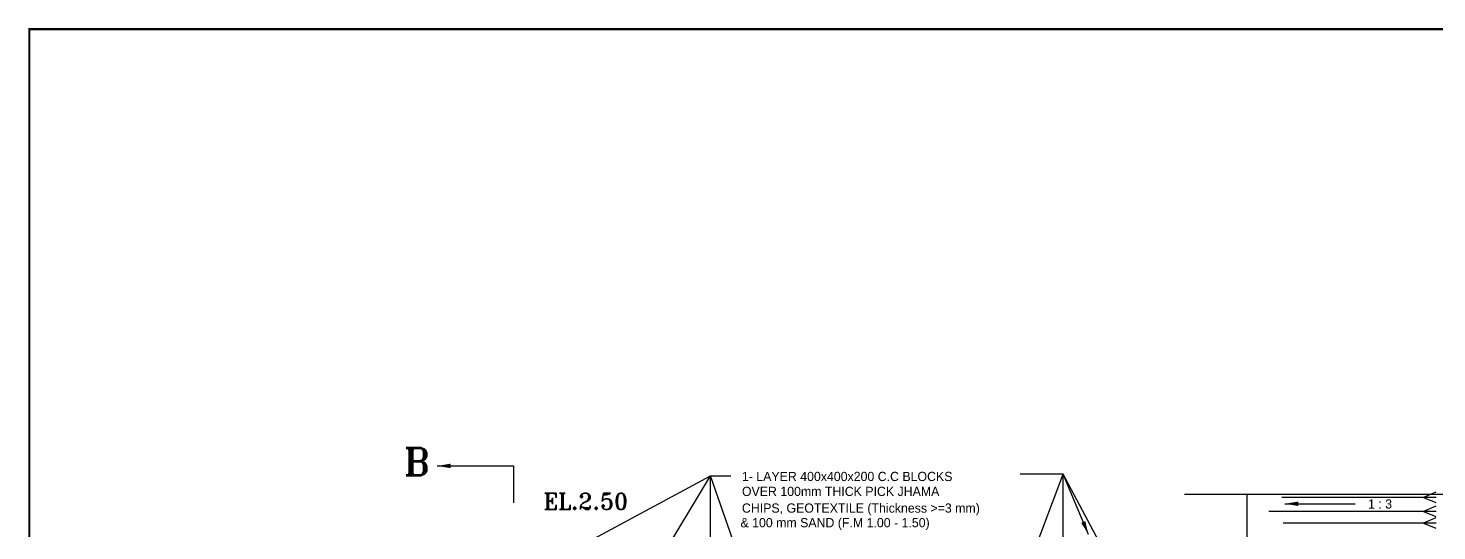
# Model space of a CAD drawing. Extents: x -377620 to 406987, y -326460 to -226264.
# Drawn here: x -106774 to -80816, y -236773 to -227506 of the extents above; entities that cross this region are included whole.
import ezdxf

# ---------------------------------------------------------------- set-up
doc = ezdxf.new("R2010")
doc.units = 0
doc.header["$LTSCALE"] = 300
doc.header["$MEASUREMENT"] = 0
doc.layers.add('LINE', color=7, linetype='CONTINUOUS')
doc.styles.add('BIG', font='ROMANT.SHX')
doc.dimstyles.new('3', dxfattribs={"dimtxt": 225, "dimasz": 350, "dimexe": 100, "dimexo": 25, "dimgap": 9, "dimtad": 0, "dimdec": 0, "dimzin": 0, "dimdsep": 46, "dimtxsty": 'Standard', "dimcen": 0, "dimclrd": 5, "dimclre": 6, "dimclrt": 256, "dimadec": 0, "dimazin": 0, "dimtfac": 1, "dimtdec": 0, "dimtofl": 0, "dimtmove": 2, "dimatfit": 3, "dimfxl": 1, "dimtolj": 1, "dimtzin": 0, "dimarcsym": 0})

# ---------------------------------------------------------------- blocks, each defined once
blk = doc.blocks.new('A$C546D0F5F')
at = {"layer": 'LINE'}
for s, p in [('1- LAYER 400x400x200 C.C BLOCKS', (0, 0)), ('OVER 100mm THICK PICK JHAMA', (0, -275)), ('CHIPS, GEOTEXTILE (Thickness >=3 mm) ', (0, -583)), ('& 100 mm SAND (F.M 1.00 - 1.50)', (-27, -852))]:
    blk.add_text(s, height=170, dxfattribs=at).set_placement(p)
blk = doc.blocks.new('A$C12E56ADE')
at = {"layer": 'LINE'}
blk.add_blockref('A$C546D0F5F', (207, -96), dxfattribs=at)

msp = doc.modelspace()

# ---------------------------------------------------------------- linework, layer by layer
at = {"layer": 'LINE', "color": 7}
for p, q in [((-85465.2801, -236093.851), (-79441.9879, -236093.851)), ((-84319.5643, -236093.851), (-84319.5643, -241048.8529)), ((-80826.7541, -236158.9101), (-83671.5691, -236158.9101)), ((-80835.96, -236057.8476), (-81064.4432, -236158.9101)), ((-81064.4432, -236158.9101), (-80835.96, -236250.2407)), ((-80826.7541, -236413.9101), (-83913.5691, -236413.9101)), ((-80835.96, -236315.6543), (-81064.4432, -236416.7168)), ((-81064.4432, -236416.7168), (-80835.96, -236508.0474)), ((-80826.7541, -236631.3585), (-83647.5691, -236631.3585)), ((-80835.96, -236530.2961), (-81064.4432, -236631.3585)), ((-81064.4432, -236631.3585), (-80835.96, -236722.6892))]:
    msp.add_line(p, q, dxfattribs=at)
at = {"layer": 'LINE', "color": 7, "lineweight": 40, "const_width": 42.8247}
msp.add_lwpolyline([(-106752.3522, -270313.1311), (-46247.1522, -270313.1311), (-46247.1522, -227527.3111), (-106752.3522, -227527.3111)], close=True, dxfattribs=at)

# ---------------------------------------------------------------- block references
at = {"layer": 'LINE', "color": 7}
msp.add_blockref('A$C12E56ADE', (-93828.0493, -235759.0935), dxfattribs=at)

# ---------------------------------------------------------------- texts
at = {"layer": 'LINE', "color": 7, "style": 'BIG'}
for s, height, p in [('B', 510, (-99853.1955, -235754.9956)), ('EL.2.50', 300, (-97276.2258, -236380.1106))]:
    msp.add_text(s, height=height, dxfattribs=at).set_placement(p)
at = {"layer": 'LINE', "color": 7}
msp.add_text('1 : 3', height=170, dxfattribs=at).set_placement((-82083.1808, -236362.0947))

# ---------------------------------------------------------------- leaders
for points in [[(-99239.0829, -235576.114), (-97832.3465, -235576.114), (-97832.3465, -236255.4959)], [(-97803.2926, -237696.0442), (-94199.8473, -235759.0935)], [(-96379.0469, -239375.9702), (-94199.8473, -235759.0935)], [(-94199.8473, -237558.1961), (-94199.8473, -235759.0935), (-93828.0493, -235759.0935)], [(-92930.2966, -239400.937), (-94199.8473, -235759.0935)], [(-88980.0499, -239116.6845), (-87701.5846, -235728.0935)], [(-87701.5846, -237533.7666), (-87701.5846, -235728.0935), (-88493.0493, -235728.0935)], [(-86142.5894, -238645), (-87701.5846, -235728.0935)], [(-87235.4075, -236840.0615), (-87701.5846, -235728.0935)], [(-83616.0291, -236273.8297), (-82319.0036, -236273.8297)]]:
    msp.add_leader(points, dimstyle='3', override={"dimtxt": 300, "dimasz": 250, "dimclrd": 7, "dimclre": 7, "dimclrt": 7}, dxfattribs=at)

doc.saveas('drawing.dxf')
